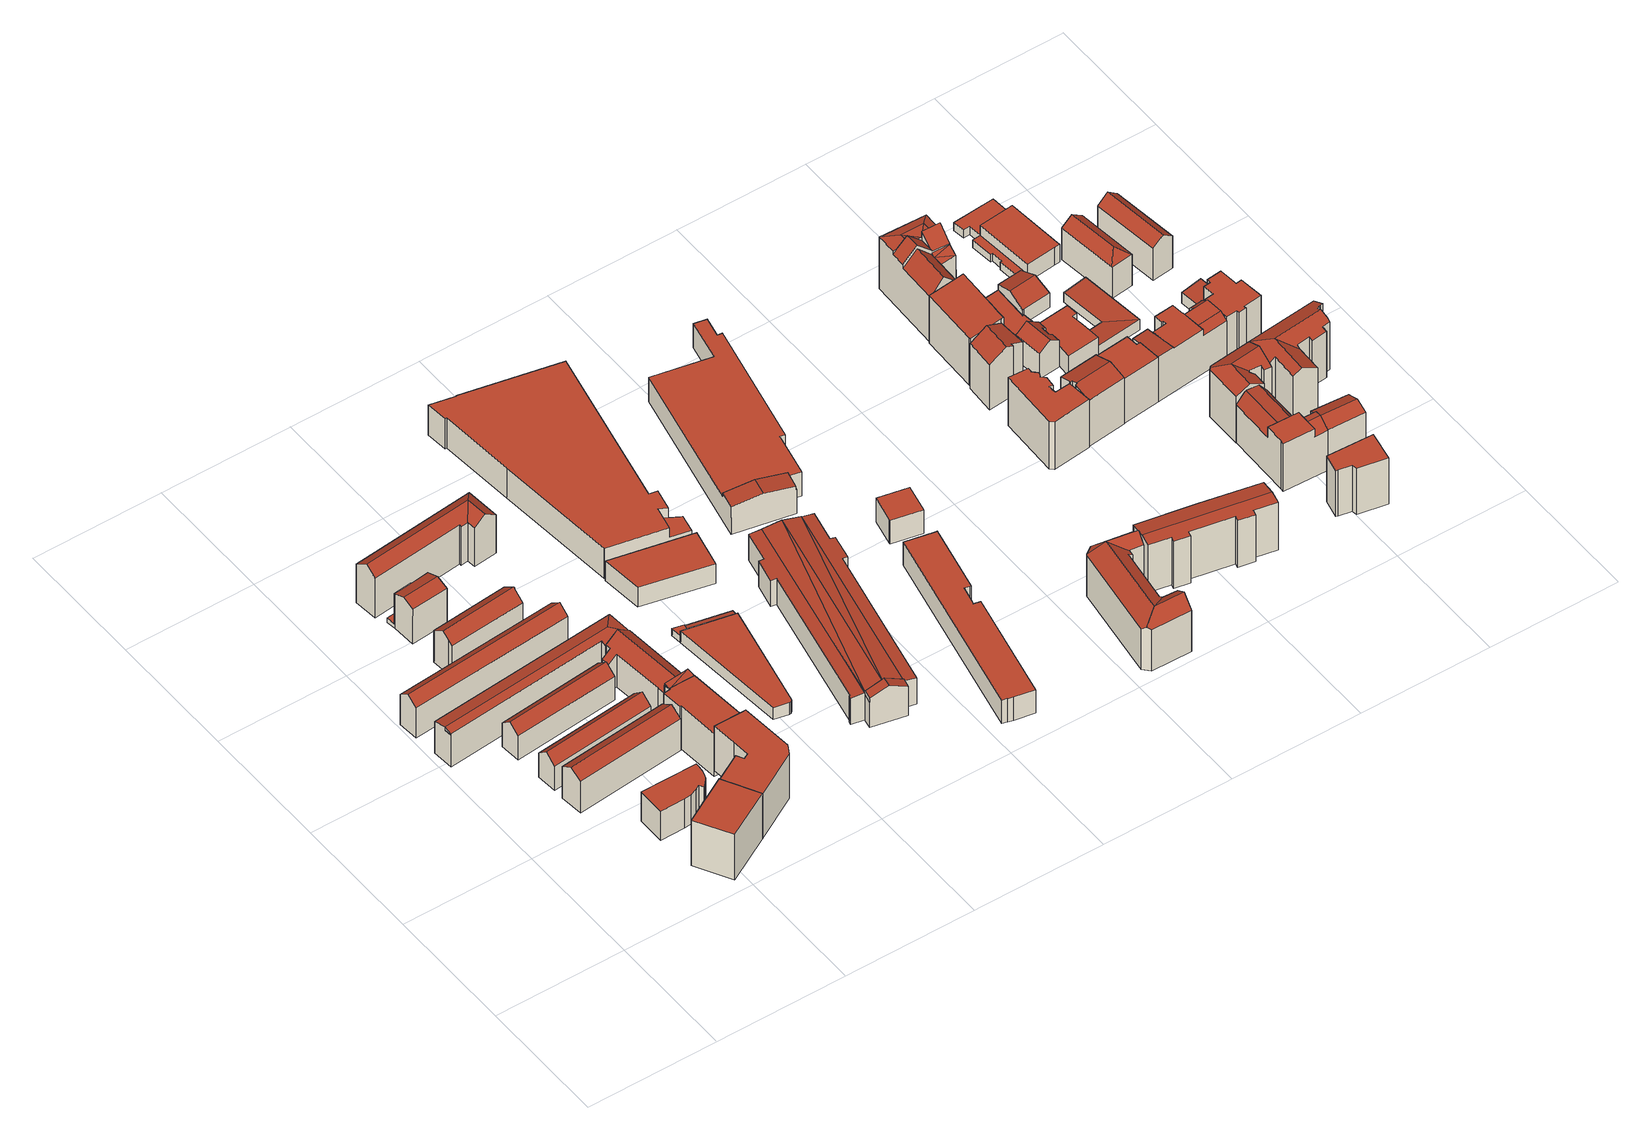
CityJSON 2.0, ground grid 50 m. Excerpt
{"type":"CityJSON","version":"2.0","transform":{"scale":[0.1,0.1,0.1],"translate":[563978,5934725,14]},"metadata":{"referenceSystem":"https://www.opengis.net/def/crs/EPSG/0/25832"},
"CityObjects":{
"building1":{"type":"Building","attributes":{"Gemeindeschluessel":"02000000","Geometrietyp2DReferenz":"3000","function":"31001_1120","roofType":"1000","measuredHeight":20.26,"storeysAboveGround":7},"geometry":[{"type":"MultiSurface","lod":"2","boundaries":[[[0,1,2,3]],[[3,2,4,5]],[[5,4,6,7]],[[8,9,10,11]],[[11,10,12,13]],[[13,12,14,15]],[[15,14,1,0]],[[16,17,9,8]],[[17,16,7,6]],[[7,16,8,11,13,15,0,3,5]],[[17,6,4,2,1,14,12,10,9]]],"semantics":{"surfaces":[{"type":"WallSurface"},{"type":"GroundSurface"},{"type":"RoofSurface"}],"values":[0,0,0,0,0,0,0,0,0,1,2]}}]},
"building2":{"type":"Building","attributes":{"Gemeindeschluessel":"02000000","Geometrietyp2DReferenz":"3000","function":"31001_1010","roofType":"1000","measuredHeight":13.04,"storeysAboveGround":4},"geometry":[{"type":"MultiSurface","lod":"2","boundaries":[[[18,19,20,21,22,23,24,25,26,27,28,29,30,31]],[[32,33,34,35,36,37,38,39,40,41,42,43,44,45]],[[32,31,30,33]],[[33,30,29,34]],[[34,29,28,35]],[[35,28,27,36]],[[36,27,26,37]],[[37,26,25,38]],[[38,25,24,39]],[[39,24,23,40]],[[40,23,22,41]],[[41,22,21,42]],[[42,21,20,43]],[[43,20,19,44]],[[44,19,18,45]],[[45,18,31,32]]],"semantics":{"surfaces":[{"type":"RoofSurface"},{"type":"GroundSurface"},{"type":"WallSurface"}],"values":[0,1,2,2,2,2,2,2,2,2,2,2,2,2,2,2]}}]},
"building3":{"type":"Building","attributes":{"Gemeindeschluessel":"02000000","Geometrietyp2DReferenz":"3000","function":"31001_1010","roofType":"3100","measuredHeight":17.27,"storeysAboveGround":3},"geometry":[{"type":"MultiSurface","lod":"2","boundaries":[[[46,47,48,49,50]],[[51,52,53,47,46]],[[54,50,49,55]],[[55,49,48,56]],[[57,53,52,58]],[[58,52,51,59]],[[59,51,46,50,54]],[[56,48,47,53,57]],[[56,57,58,59,54,55]]],"semantics":{"surfaces":[{"type":"RoofSurface"},{"type":"WallSurface"},{"type":"GroundSurface"}],"values":[0,0,1,1,1,1,1,1,2]}}]},
"building4":{"type":"Building","attributes":{"Gemeindeschluessel":"02000000","Geometrietyp2DReferenz":"3000","function":"31001_1010","roofType":"3100","measuredHeight":14.27,"storeysAboveGround":3},"geometry":[{"type":"MultiSurface","lod":"2","boundaries":[[[60,61,62,63]],[[64,65,66,61,60]],[[67,63,62,68]],[[69,66,65,70]],[[70,65,64,71]],[[71,64,60,63,67]],[[68,62,61,66,69]],[[68,69,70,71,67]]],"semantics":{"surfaces":[{"type":"RoofSurface"},{"type":"WallSurface"},{"type":"GroundSurface"}],"values":[0,0,1,1,1,1,1,2]}}]},
"building5":{"type":"Building","attributes":{"Gemeindeschluessel":"02000000","Geometrietyp2DReferenz":"3000","function":"31001_1010","roofType":"3100","measuredHeight":16.58,"storeysAboveGround":4},"geometry":[{"type":"MultiSurface","lod":"2","boundaries":[[[72,73,74,75]],[[76,77,73,72]],[[78,75,74,79]],[[80,77,76,81]],[[81,76,72,75,78]],[[79,74,73,77,80]],[[79,80,81,78]]],"semantics":{"surfaces":[{"type":"RoofSurface"},{"type":"WallSurface"},{"type":"GroundSurface"}],"values":[0,0,1,1,1,1,2]}}]},
"building6":{"type":"Building","attributes":{"Gemeindeschluessel":"02000000","Geometrietyp2DReferenz":"3000","function":"31001_1010","roofType":"3100","measuredHeight":14.13,"storeysAboveGround":3},"geometry":[{"type":"MultiSurface","lod":"2","boundaries":[[[82,83,84,85]],[[86,87,83,82]],[[88,85,84,89]],[[90,87,86,91]],[[91,86,82,85,88]],[[89,84,83,87,90]],[[89,90,91,88]]],"semantics":{"surfaces":[{"type":"RoofSurface"},{"type":"WallSurface"},{"type":"GroundSurface"}],"values":[0,0,1,1,1,1,2]}}]},
"building7":{"type":"Building","attributes":{"Gemeindeschluessel":"02000000","Geometrietyp2DReferenz":"3000","function":"31001_1010","roofType":"3200","measuredHeight":15.63,"storeysAboveGround":4},"geometry":[{"type":"MultiSurface","lod":"2","boundaries":[[[92,93,94,95,96,97]],[[95,98,99,96]],[[100,101,102]],[[103,95,94,104]],[[104,94,93,105]],[[101,92,97,102]],[[106,98,95,103]],[[107,108,106,103,104,105]],[[97,96,99,109]],[[109,99,98,106,108]],[[97,109,108,107,100,102]],[[107,105,93,92,101,100]]],"semantics":{"surfaces":[{"type":"RoofSurface"},{"type":"WallSurface"},{"type":"GroundSurface"}],"values":[0,0,0,1,1,1,1,2,0,1,1,1]}}]},
"building8":{"type":"Building","attributes":{"Gemeindeschluessel":"02000000","Geometrietyp2DReferenz":"3000","function":"31001_1120","roofType":"1000","measuredHeight":19.83,"storeysAboveGround":6},"geometry":[{"type":"MultiSurface","lod":"2","boundaries":[[[110,111,112,113]],[[114,115,116,117]],[[117,116,118,119]],[[119,118,120,121]],[[121,120,111,110]],[[122,123,124,125]],[[126,127,124,123,128,129,130,112,111,120,118,116,115]],[[131,114,117,119,121,110,113,132,133,134,122,125,135]],[[135,125,124,127]],[[114,131,126,115]],[[122,134,128,123]],[[131,135,127,126]],[[134,133,129,128]],[[133,132,130,129]],[[132,113,112,130]]],"semantics":{"surfaces":[{"type":"WallSurface"},{"type":"RoofSurface"},{"type":"GroundSurface"}],"values":[0,0,0,0,0,0,1,2,0,0,0,0,0,0,0]}}]},
"building9":{"type":"Building","attributes":{"Gemeindeschluessel":"02000000","Geometrietyp2DReferenz":"3000","function":"31001_1010","roofType":"3100","measuredHeight":17.33,"storeysAboveGround":4},"geometry":[{"type":"MultiSurface","lod":"2","boundaries":[[[136,137,138,139]],[[140,139,138,141]],[[136,142,143,137]],[[144,145,140,141,146,147,148]],[[149,150,151,152,143,142,153]],[[152,151,147,146]],[[149,153,145,144,154]],[[151,150,155,148,147]],[[154,144,148,155]],[[140,145,153,142,136,139]],[[146,141,138,137,143,152]],[[154,155,150,149]]],"semantics":{"surfaces":[{"type":"RoofSurface"},{"type":"WallSurface"},{"type":"GroundSurface"}],"values":[0,1,1,2,0,1,1,1,1,1,1,0]}}]},
"building10":{"type":"Building","attributes":{"Gemeindeschluessel":"02000000","Geometrietyp2DReferenz":"3000","function":"31001_1010","roofType":"3100","measuredHeight":17.51,"storeysAboveGround":4},"geometry":[{"type":"MultiSurface","lod":"2","boundaries":[[[156,157,158,159,160,161]],[[162,163,164,165,166,157,156]],[[167,161,160,168]],[[168,160,159,169]],[[169,159,158,170]],[[171,166,165,172]],[[172,165,164,173]],[[173,164,163,174]],[[174,163,162,175]],[[175,162,156,161,167]],[[170,158,157,166,171]],[[170,171,172,173,174,175,167,168,169]]],"semantics":{"surfaces":[{"type":"RoofSurface"},{"type":"WallSurface"},{"type":"GroundSurface"}],"values":[0,0,1,1,1,1,1,1,1,1,1,2]}}]},
"building11":{"type":"Building","attributes":{"Gemeindeschluessel":"02000000","Geometrietyp2DReferenz":"3000","function":"31001_1010","roofType":"1000","measuredHeight":19.56,"storeysAboveGround":6},"geometry":[{"type":"MultiSurface","lod":"2","boundaries":[[[176,177,178]],[[179,180,177,176]],[[181,176,182,183]],[[184,185,186,187]],[[188,189,190,191]],[[191,190,185,184]],[[176,178,182]],[[192,193,194,180,179,195]],[[196,188,191,184,187,197,194,193]],[[189,188,196,198]],[[194,197,183,182,178,177,180]],[[198,196,193,192]],[[195,179,176,181,199]],[[197,187,186,199,181,183]],[[195,199,186,185,190,189,198,192]]],"semantics":{"surfaces":[{"type":"RoofSurface"},{"type":"WallSurface"},{"type":"GroundSurface"}],"values":[0,0,0,1,1,1,1,1,2,1,1,1,1,1,0]}}]},
"building12":{"type":"Building","attributes":{"Gemeindeschluessel":"02000000","Geometrietyp2DReferenz":"3000","function":"31001_1120","roofType":"3100","measuredHeight":18.34,"storeysAboveGround":4},"geometry":[{"type":"MultiSurface","lod":"2","boundaries":[[[200,201,202,203,204]],[[205,201,200,206]],[[206,200,204,207]],[[208,209,210,211]],[[202,212,213,203]],[[214,215,216,217]],[[217,216,218,219]],[[220,221,222,212,202,201,205]],[[221,220,223,224]],[[225,226,215,214]],[[225,214,217,219,208,211,223,220,205,206,207]],[[227,210,209,218,216,215,226,213,212,222]],[[227,222,221,224]],[[218,209,208,219]],[[223,211,210,227,224]],[[225,207,204,203,213,226]]],"semantics":{"surfaces":[{"type":"RoofSurface"},{"type":"WallSurface"},{"type":"GroundSurface"}],"values":[0,1,1,1,1,1,1,1,1,1,2,0,0,1,1,1]}}]},
"building13":{"type":"Building","attributes":{"Gemeindeschluessel":"02000000","Geometrietyp2DReferenz":"3000","function":"31001_1010","roofType":"3100","measuredHeight":20.55,"storeysAboveGround":5},"geometry":[{"type":"MultiSurface","lod":"2","boundaries":[[[228,229,230,231]],[[231,230,232,233]],[[234,235,228,231,233,236,237,238]],[[229,228,235,239,240]],[[241,238,237,242]],[[234,238,241,243,244]],[[239,235,234,244]],[[236,233,232,245,246]],[[242,237,236,246]],[[243,241,242,247]],[[243,247,240,239,244]],[[245,232,230,229,240,247]],[[245,247,242,246]]],"semantics":{"surfaces":[{"type":"WallSurface"},{"type":"GroundSurface"},{"type":"RoofSurface"}],"values":[0,0,1,0,0,0,0,0,0,2,2,2,2]}}]},
"building14":{"type":"Building","attributes":{"Gemeindeschluessel":"02000000","Geometrietyp2DReferenz":"3000","function":"31001_2010","roofType":"1000","measuredHeight":3.2,"storeysAboveGround":1},"geometry":[{"type":"MultiSurface","lod":"2","boundaries":[[[248,249,250,251]],[[252,253,254,255]],[[255,254,249,248]],[[254,253,250,249]],[[253,252,251,250]],[[252,255,248,251]]],"semantics":{"surfaces":[{"type":"GroundSurface"},{"type":"RoofSurface"},{"type":"WallSurface"}],"values":[0,1,2,2,2,2]}}]},
"building15":{"type":"Building","attributes":{"Gemeindeschluessel":"02000000","Geometrietyp2DReferenz":"3000","function":"31001_2080","roofType":"1000","measuredHeight":5.22,"storeysAboveGround":2},"geometry":[{"type":"MultiSurface","lod":"2","boundaries":[[[256,257,258,259]],[[260,258,261,262]],[[263,264,265,266]],[[266,265,267,268]],[[268,267,269,270]],[[263,266,268,270,256,259,271,272]],[[273,272,271,274]],[[263,272,273,262,261,264]],[[271,259,258,260,274]],[[257,256,270,269]],[[273,274,260,262]],[[257,269,267,265,264,261,258]]],"semantics":{"surfaces":[{"type":"WallSurface"},{"type":"GroundSurface"},{"type":"RoofSurface"}],"values":[0,0,0,0,0,1,0,0,0,0,2,2]}}]},
"building16":{"type":"Building","attributes":{"Gemeindeschluessel":"02000000","Geometrietyp2DReferenz":"3000","function":"31001_2010","roofType":"1000","measuredHeight":8.67,"storeysAboveGround":2},"geometry":[{"type":"MultiSurface","lod":"2","boundaries":[[[275,276,277,278]],[[279,280,276,275]],[[281,282,280,279]],[[278,277,282,281]],[[278,281,279,275]],[[282,277,276,280]]],"semantics":{"surfaces":[{"type":"WallSurface"},{"type":"GroundSurface"},{"type":"RoofSurface"}],"values":[0,0,0,0,1,2]}}]},
"building17":{"type":"Building","attributes":{"Gemeindeschluessel":"02000000","Geometrietyp2DReferenz":"3000","function":"31001_2010","roofType":"3100","measuredHeight":16.17,"storeysAboveGround":3},"geometry":[{"type":"MultiSurface","lod":"2","boundaries":[[[283,284,285,286,287,288,289,290,291,292,293]],[[294,295,296,297]],[[298,299,300]],[[301,298,300]],[[302,303,295,294]],[[304,298,301]],[[305,306,304,301]],[[307,308,309,310,311,312,313,314]],[[315,293,292,316]],[[316,292,291,317]],[[317,291,290,318]],[[318,290,289,319]],[[319,289,288,320]],[[320,288,287,321]],[[321,287,286,322]],[[323,283,293,315]],[[313,304,306,314]],[[324,312,311,325]],[[325,311,310,326]],[[326,310,309,327]],[[327,309,308,328]],[[328,308,307,329]],[[322,286,285,299,298,304,313,312,324]],[[330,331,332,323,315,316,317,318,319,320,321,322,324,325,326,327,328,329]],[[332,331,302,294,297,333]],[[330,329,307,314,306]],[[331,330,306,305,303,302]],[[295,303,305,301,300,296]],[[297,296,300,299,285,284,334,333]],[[323,332,333,334,284,283]]],"semantics":{"surfaces":[{"type":"RoofSurface"},{"type":"WallSurface"},{"type":"GroundSurface"}],"values":[0,0,0,0,0,0,0,0,1,1,1,1,1,1,1,1,1,1,1,1,1,1,1,2,1,1,1,1,1,1]}}]},
"building18":{"type":"Building","attributes":{"Gemeindeschluessel":"02000000","Geometrietyp2DReferenz":"3000","function":"31001_2100","roofType":"1000","measuredHeight":13.38,"storeysAboveGround":3},"geometry":[{"type":"MultiSurface","lod":"2","boundaries":[[[335,336,337,338]],[[338,337,339,340]],[[340,339,341,342]],[[342,341,343,344]],[[345,346,347,348]],[[348,347,349,350]],[[350,349,336,335]],[[351,352,353,354]],[[355,356,357,358]],[[359,360,352,351]],[[361,362,363,364]],[[357,356,353,352,360,365,343,341,339,337,336,349,347,346]],[[366,367,361,364,355,358,345,348,350,335,338,340,342,344]],[[345,358,357,346]],[[354,353,356,355,364,363]],[[367,366,365,360,359]],[[362,361,367,359]],[[366,344,343,365]],[[362,359,351,354,363]]],"semantics":{"surfaces":[{"type":"WallSurface"},{"type":"RoofSurface"},{"type":"GroundSurface"}],"values":[0,0,0,0,0,0,0,0,0,0,0,1,2,0,0,0,0,0,1]}}]},
"building19":{"type":"Building","attributes":{"Gemeindeschluessel":"02000000","Geometrietyp2DReferenz":"3000","function":"31001_2010","roofType":"1000","measuredHeight":10.49,"storeysAboveGround":3},"geometry":[{"type":"MultiSurface","lod":"2","boundaries":[[[368,369,370,371]],[[371,370,372,373]],[[373,372,374,375]],[[375,374,376,377]],[[377,376,378,379]],[[379,378,380,381]],[[381,380,382,383]],[[384,385,386,387]],[[387,386,388,389]],[[389,388,390,391]],[[391,390,392,393]],[[393,392,394,395]],[[395,394,369,368]],[[385,384,383,382]],[[383,384,387,389,391,393,395,368,371,373,375,377,379,381]],[[385,382,380,378,376,374,372,370,369,394,392,390,388,386]]],"semantics":{"surfaces":[{"type":"WallSurface"},{"type":"GroundSurface"},{"type":"RoofSurface"}],"values":[0,0,0,0,0,0,0,0,0,0,0,0,0,0,1,2]}}]},
"building20":{"type":"Building","attributes":{"Gemeindeschluessel":"02000000","Geometrietyp2DReferenz":"3000","function":"31001_2100","roofType":"1000","measuredHeight":13.86,"storeysAboveGround":3},"geometry":[{"type":"MultiSurface","lod":"2","boundaries":[[[396,397,398,399]],[[400,401,397,396]],[[402,401,400,403]],[[404,405,406,407]],[[407,406,408,409]],[[409,408,410,411]],[[412,413,414,415]],[[415,414,416,417]],[[417,416,418,419]],[[404,407,409,411,420,421,422,423,412,415,417,419]],[[402,403,424,410,408,406,405,418,416,414,413,425,426,427]],[[427,426,422,421,399,398]],[[421,420,424,403,400,396,399]],[[410,424,420,411]],[[418,405,404,419]],[[425,413,412,423]],[[426,425,423,422]],[[402,427,398,397,401]]],"semantics":{"surfaces":[{"type":"RoofSurface"},{"type":"WallSurface"},{"type":"GroundSurface"}],"values":[0,0,1,1,1,1,1,1,1,2,0,1,1,1,1,1,1,1]}}]},
"building21":{"type":"Building","attributes":{"Gemeindeschluessel":"02000000","Geometrietyp2DReferenz":"3000","function":"31001_2010","roofType":"1000","measuredHeight":10.68,"storeysAboveGround":3},"geometry":[{"type":"MultiSurface","lod":"2","boundaries":[[[428,429,430,431,432]],[[433,434,435,436,437]],[[433,432,431,434]],[[434,431,430,435]],[[435,430,429,436]],[[436,429,428,437]],[[433,437,428,432]]],"semantics":{"surfaces":[{"type":"RoofSurface"},{"type":"GroundSurface"},{"type":"WallSurface"}],"values":[0,1,2,2,2,2,2]}}]},
"building22":{"type":"Building","attributes":{"Gemeindeschluessel":"02000000","Geometrietyp2DReferenz":"3000","function":"31001_1120","roofType":"3100","measuredHeight":21.97,"storeysAboveGround":5},"geometry":[{"type":"MultiSurface","lod":"2","boundaries":[[[438,439,440,441]],[[442,440,439,443]],[[444,445,446,447]],[[448,449,450,451]],[[452,453,444,447,454,455,448,451,456,457,458,442,443,459]],[[438,441,460,461,462,463]],[[446,445,464,438,463,465,466]],[[461,460,458,457]],[[467,459,443,439]],[[468,455,454,466,465]],[[464,445,444,453,469]],[[452,459,467,470,471]],[[448,455,468,472,449]],[[469,453,452,471]],[[446,466,454,447]],[[442,458,460,441,440]],[[473,456,451,450]],[[457,456,473,462,461]],[[438,464,469,471,470]],[[438,470,467,439]],[[472,468,465,463]],[[472,463,462,473,450,449]]],"semantics":{"surfaces":[{"type":"RoofSurface"},{"type":"WallSurface"},{"type":"GroundSurface"}],"values":[0,1,1,1,2,0,0,1,1,1,1,1,1,1,1,1,1,1,0,0,0,0]}}]},
"building23":{"type":"Building","attributes":{"Gemeindeschluessel":"02000000","Geometrietyp2DReferenz":"3000","function":"31001_1010","roofType":"3100","measuredHeight":21.91,"storeysAboveGround":6},"geometry":[{"type":"MultiSurface","lod":"2","boundaries":[[[474,475,476,477,478,479,480,481,482,483,484,485]],[[484,486,487,488,485]],[[489,483,482,490]],[[490,482,481,491]],[[491,481,480,492]],[[492,480,479,493]],[[493,479,478,494]],[[494,478,477,495]],[[495,477,476,496]],[[496,476,475,497]],[[497,475,474,498]],[[499,488,487,500]],[[500,487,486,501]],[[498,474,485,488,499]],[[501,486,484,483,489]],[[501,489,490,491,492,493,494,495,496,497,498,499,500]]],"semantics":{"surfaces":[{"type":"RoofSurface"},{"type":"WallSurface"},{"type":"GroundSurface"}],"values":[0,0,1,1,1,1,1,1,1,1,1,1,1,1,1,2]}}]},
"building24":{"type":"Building","attributes":{"Gemeindeschluessel":"02000000","Geometrietyp2DReferenz":"3000","function":"31001_1120","roofType":"1000","measuredHeight":21.41,"storeysAboveGround":6},"geometry":[{"type":"MultiSurface","lod":"2","boundaries":[[[502,503,504,505]],[[506,507,508,509]],[[510,511,512,513]],[[513,512,514,515]],[[516,517,518,519]],[[520,521,522,523]],[[524,525,517,516]],[[526,522,521,504,503,518,517,525,514,512,511,527,528,508,507]],[[506,509,529,530,510,513,515,524,516,519,502,505,520,523,531]],[[531,523,522,526]],[[524,515,514,525]],[[510,530,527,511]],[[530,529,528,527]],[[506,531,526,507]],[[520,505,504,521]],[[502,519,518,503]],[[529,509,508,528]]],"semantics":{"surfaces":[{"type":"WallSurface"},{"type":"RoofSurface"},{"type":"GroundSurface"}],"values":[0,0,0,0,0,0,0,1,2,0,0,0,0,0,0,0,0]}}]},
"building25":{"type":"Building","attributes":{"Gemeindeschluessel":"02000000","Geometrietyp2DReferenz":"3000","function":"31001_1010","roofType":"3100","measuredHeight":23.6,"storeysAboveGround":5},"geometry":[{"type":"MultiSurface","lod":"2","boundaries":[[[532,533,534,535]],[[536,535,534,537]],[[538,539,540,541]],[[538,541,536,537,542,543]],[[539,538,543,544]],[[544,543,542,545]],[[536,541,540,532,535]],[[542,537,534,533,545]],[[544,545,533,532,540,539]]],"semantics":{"surfaces":[{"type":"RoofSurface"},{"type":"WallSurface"},{"type":"GroundSurface"}],"values":[0,1,1,2,1,1,1,1,0]}}]},
"building26":{"type":"Building","attributes":{"Gemeindeschluessel":"02000000","Geometrietyp2DReferenz":"3000","function":"31001_1120","roofType":"3100","measuredHeight":22.77,"storeysAboveGround":6},"geometry":[{"type":"MultiSurface","lod":"2","boundaries":[[[546,547,548,549,550,551]],[[552,553,554,555]],[[556,557,558,559]],[[559,558,560,561]],[[562,551,550,563]],[[564,547,546,565]],[[565,546,551,562]],[[556,559,561,566,552,555,564,565,562,563]],[[567,566,561,560]],[[556,563,550,549,557]],[[564,555,554,548,547]],[[553,552,566,567]],[[553,567,560,558,557,549,548,554]]],"semantics":{"surfaces":[{"type":"RoofSurface"},{"type":"WallSurface"},{"type":"GroundSurface"}],"values":[0,1,1,1,1,1,1,2,1,1,1,1,0]}}]},
"building27":{"type":"Building","attributes":{"Gemeindeschluessel":"02000000","Geometrietyp2DReferenz":"3000","function":"31001_1010","roofType":"1000","measuredHeight":21.19,"storeysAboveGround":7},"geometry":[{"type":"MultiSurface","lod":"2","boundaries":[[[568,569,570,571]],[[572,573,574,575]],[[575,574,576,577]],[[577,576,578,579]],[[579,578,580,581]],[[581,580,569,568]],[[582,583,570,569,580,578,576,574,573]],[[572,575,577,579,581,568,571,584,585]],[[584,571,570,583]],[[585,584,583,582]],[[572,585,582,573]]],"semantics":{"surfaces":[{"type":"WallSurface"},{"type":"RoofSurface"},{"type":"GroundSurface"}],"values":[0,0,0,0,0,0,1,2,0,0,0]}}]},
"building28":{"type":"Building","attributes":{"Gemeindeschluessel":"02000000","Geometrietyp2DReferenz":"3000","function":"31001_1010","roofType":"3100","measuredHeight":14.5,"storeysAboveGround":4},"geometry":[{"type":"MultiSurface","lod":"2","boundaries":[[[586,587,588,589]],[[590,586,589,591]],[[592,593,594,595]],[[595,594,596,597]],[[597,596,598,599]],[[600,601,602,603]],[[592,595,597,599,590,591,600,603]],[[601,600,591,589,588]],[[593,592,603,602]],[[590,599,598,587,586]],[[593,602,601,588,587,598,596,594]]],"semantics":{"surfaces":[{"type":"RoofSurface"},{"type":"WallSurface"},{"type":"GroundSurface"}],"values":[0,1,1,1,1,1,2,1,1,1,0]}}]},
"building29":{"type":"Building","attributes":{"name":"Ganztagsgrundschule Sternschanze","Gemeindeschluessel":"02000000","Geometrietyp2DReferenz":"3000","function":"31001_3020","roofType":"3100","measuredHeight":27.16,"storeysAboveGround":4},"geometry":[{"type":"MultiSurface","lod":"2","boundaries":[[[604,605,606,607,608]],[[606,609,610,611,612]],[[613,614,615,616,605,604]],[[616,617,610,609]],[[618,619,620,621]],[[622,623,620]],[[619,622,620]],[[624,614,625,626,627,628,629,630]],[[631,632,617]],[[633,634,632,631]],[[635,636,637,638,639]],[[640,641,636,635]],[[636,642,637]],[[641,642,636]],[[643,644,645,646]],[[606,612,607]],[[647,648,649,650]],[[614,613,625]],[[615,617,616]],[[644,618,621,645]],[[620,623,651]],[[614,624,617,615]],[[638,628,627,639]],[[652,608,607,612,611,653,654,655]],[[656,627,626,622,619,618,644,643,657]],[[658,656,657,647,650,654,653,659,660,661]],[[662,651,623,622,626,625,613,604,608,652]],[[634,659,653,611]],[[661,660,629,628,638,637,642]],[[656,658,640,635,639,627]],[[658,661,642,641,640]],[[660,659,634,633,630,629]],[[624,630,633,631,617]],[[647,657,643,646,648]],[[648,646,645,621,620]],[[605,616,609,606]],[[654,650,649,663,655]],[[610,617,632]],[[663,649,648,620,651,662]],[[610,632,634,611]],[[663,662,652,655]]],"semantics":{"surfaces":[{"type":"RoofSurface"},{"type":"WallSurface"},{"type":"GroundSurface"}],"values":[0,0,0,0,0,0,0,0,0,0,0,0,0,0,0,1,1,1,1,1,1,1,1,1,1,2,1,1,1,1,1,1,1,1,1,1,1,0,0,0,0]}}]},
"building30":{"type":"Building","attributes":{"Gemeindeschluessel":"02000000","Geometrietyp2DReferenz":"3000","function":"31001_1120","roofType":"1000","measuredHeight":20.09,"storeysAboveGround":5},"geometry":[{"type":"MultiSurface","lod":"2","boundaries":[[[664,665,666,667]],[[667,666,668,669]],[[669,668,670,671]],[[671,670,672,673]],[[673,672,674,675]],[[665,664,675,674]],[[675,664,667,669,671,673]],[[665,674,672,670,668,666]]],"semantics":{"surfaces":[{"type":"WallSurface"},{"type":"GroundSurface"},{"type":"RoofSurface"}],"values":[0,0,0,0,0,0,1,2]}}]},
"building31":{"type":"Building","attributes":{"Gemeindeschluessel":"02000000","Geometrietyp2DReferenz":"3000","function":"31001_1010","roofType":"1000","measuredHeight":4.19,"storeysAboveGround":1},"geometry":[{"type":"MultiSurface","lod":"2","boundaries":[[[676,677,678,679]],[[679,678,680,681]],[[681,680,682,683]],[[683,682,684,685]],[[685,684,686,687]],[[687,686,688,689]],[[689,688,690,691]],[[677,676,691,690]],[[691,676,679,681,683,685,687,689]],[[677,690,688,686,684,682,680,678]]],"semantics":{"surfaces":[{"type":"WallSurface"},{"type":"GroundSurface"},{"type":"RoofSurface"}],"values":[0,0,0,0,0,0,0,0,1,2]}}]},
"building32":{"type":"Building","attributes":{"Gemeindeschluessel":"02000000","Geometrietyp2DReferenz":"3000","function":"31001_1010","roofType":"1000","measuredHeight":8.93,"storeysAboveGround":2},"geometry":[{"type":"MultiSurface","lod":"2","boundaries":[[[692,693,694,695,696,697,698,699,700,701]],[[702,703,704,705,706,707,708,709,710,711]],[[709,694,693,710]],[[710,693,692,711]],[[702,701,700,703]],[[703,700,699,704]],[[704,699,698,705]],[[705,698,697,706]],[[706,697,696,707]],[[707,696,695,708]],[[708,695,694,709]],[[702,711,692,701]]],"semantics":{"surfaces":[{"type":"RoofSurface"},{"type":"GroundSurface"},{"type":"WallSurface"}],"values":[0,1,2,2,2,2,2,2,2,2,2,2]}}]},
"building33":{"type":"Building","attributes":{"Gemeindeschluessel":"02000000","Geometrietyp2DReferenz":"3000","function":"31001_1010","roofType":"1000","measuredHeight":20.45,"storeysAboveGround":6},"geometry":[{"type":"MultiSurface","lod":"2","boundaries":[[[712,713,714,715]],[[715,714,716,717]],[[718,719,720,721]],[[721,720,722,723]],[[723,722,713,712]],[[717,716,724,725]],[[725,724,719,718]],[[725,718,721,723,712,715,717]],[[719,724,716,714,713,722,720]]],"semantics":{"surfaces":[{"type":"WallSurface"},{"type":"GroundSurface"},{"type":"RoofSurface"}],"values":[0,0,0,0,0,0,0,1,2]}}]},
"building34":{"type":"Building","attributes":{"Gemeindeschluessel":"02000000","Geometrietyp2DReferenz":"3000","function":"31001_1120","roofType":"1000","measuredHeight":21.33,"storeysAboveGround":6},"geometry":[{"type":"MultiSurface","lod":"2","boundaries":[[[726,727,728,729,730]],[[731,732,733,734]],[[735,736,732,731]],[[736,735,737,738]],[[739,740,741,742,743]],[[741,744,745,742]],[[744,746,747,745]],[[748,729,728,749]],[[750,740,739,751]],[[752,733,732,736,738,753]],[[750,751,748,749,752,753,754,755]],[[727,726,737,735,731,734]],[[726,730,743,742,745,747]],[[750,755,746,744,741,740]],[[748,751,739,743,730,729]],[[755,754,726,747,746]],[[754,753,738,737,726]],[[752,749,728,727,734,733]]],"semantics":{"surfaces":[{"type":"RoofSurface"},{"type":"WallSurface"},{"type":"GroundSurface"}],"values":[0,0,0,0,0,0,0,1,1,1,2,1,1,1,1,1,1,1]}}]},
"building35":{"type":"Building","attributes":{"Gemeindeschluessel":"02000000","Geometrietyp2DReferenz":"3000","function":"31001_1010","roofType":"3100","measuredHeight":9.42,"storeysAboveGround":2},"geometry":[{"type":"MultiSurface","lod":"2","boundaries":[[[756,757,758,759]],[[760,761,762,763]],[[764,758,757,765]],[[760,763,764,765,766]],[[767,766,765,757,756]],[[761,760,766,767]],[[764,763,762,759,758]],[[761,767,756,759,762]]],"semantics":{"surfaces":[{"type":"RoofSurface"},{"type":"WallSurface"},{"type":"GroundSurface"}],"values":[0,1,1,2,1,1,1,0]}}]},
"building36":{"type":"Building","attributes":{"Gemeindeschluessel":"02000000","Geometrietyp2DReferenz":"3000","function":"31001_1120","roofType":"3100","measuredHeight":23.59,"storeysAboveGround":6},"geometry":[{"type":"MultiSurface","lod":"2","boundaries":[[[768,769,770,771]],[[772,773,774,775]],[[775,774,776,777]],[[772,775,777,778,779,780,768,771,781,782,783,784]],[[785,776,774,773,786,787,788,789]],[[790,783,782,791,792]],[[786,773,772,784,793]],[[776,785,778,777]],[[785,789,779,778]],[[780,779,789,788,794]],[[769,768,780,794]],[[793,784,783,790]],[[781,771,770,795,796]],[[791,782,781,796]],[[795,770,769,794,788,787]],[[793,790,792,787,786]],[[795,787,792,791,796]]],"semantics":{"surfaces":[{"type":"WallSurface"},{"type":"GroundSurface"},{"type":"RoofSurface"}],"values":[0,0,0,1,2,0,0,0,0,0,0,0,0,0,2,2,2]}}]},
"building37":{"type":"Building","attributes":{"Gemeindeschluessel":"02000000","Geometrietyp2DReferenz":"3000","function":"31001_1120","roofType":"1000","measuredHeight":20.13,"storeysAboveGround":6},"geometry":[{"type":"MultiSurface","lod":"2","boundaries":[[[797,798,799,800,801,802,803,804,805]],[[806,807,798,797]],[[808,807,806,809]],[[810,811,812]],[[810,813,814]],[[815,816,817,818]],[[819,820,821,822]],[[822,821,823,824]],[[825,804,803,826]],[[826,803,802,827]],[[827,802,801,828]],[[828,801,800,829]],[[829,800,799,830]],[[831,832,833,834]],[[835,808,809,836,812,811,837,671]],[[831,834,838,819,822,824,815,818,839,825,826,827,828,829,830,835,671]],[[840,841,817,816,823,821,820,813,810,812,836]],[[813,820,819,838,814]],[[832,831,671,837]],[[840,836,809,806,797,805]],[[835,830,799,798,807,808]],[[825,839,841,840,805,804]],[[823,816,815,824]],[[817,841,839,818]],[[814,838,834,833]],[[833,832,837,811,810,814]]],"semantics":{"surfaces":[{"type":"RoofSurface"},{"type":"WallSurface"},{"type":"GroundSurface"}],"values":[0,0,0,1,1,1,1,1,1,1,1,1,1,1,1,2,0,1,1,1,1,1,1,1,1,0]}}]},
"building38":{"type":"Building","attributes":{"Gemeindeschluessel":"02000000","Geometrietyp2DReferenz":"3000","function":"31001_1010","roofType":"3100","measuredHeight":19.94,"storeysAboveGround":6},"geometry":[{"type":"MultiSurface","lod":"2","boundaries":[[[842,843,844,845,846]],[[847,846,845,848]],[[849,842,846,847]],[[850,851,852,853]],[[849,847,848,854,855,850,853]],[[851,850,855,856]],[[856,855,854,857]],[[849,853,852,843,842]],[[854,848,845,844,857]],[[856,857,844,843,852,851]]],"semantics":{"surfaces":[{"type":"RoofSurface"},{"type":"WallSurface"},{"type":"GroundSurface"}],"values":[0,1,1,1,2,1,1,1,1,0]}}]},
"building39":{"type":"Building","attributes":{"Gemeindeschluessel":"02000000","Geometrietyp2DReferenz":"3000","function":"31001_2460","roofType":"1000","measuredHeight":4.83,"storeysAboveGround":1},"geometry":[{"type":"MultiSurface","lod":"2","boundaries":[[[858,859,860,861]],[[862,863,864,865]],[[858,861,866,862,865,867]],[[863,862,866,868]],[[869,867,865,864]],[[859,858,867,869]],[[868,866,861,860]],[[869,864,863,868]],[[868,860,859,869]]],"semantics":{"surfaces":[{"type":"WallSurface"},{"type":"GroundSurface"},{"type":"RoofSurface"}],"values":[0,0,1,0,0,0,0,2,2]}}]},
"building40":{"type":"Building","attributes":{"Gemeindeschluessel":"02000000","Geometrietyp2DReferenz":"3000","function":"31001_3210","roofType":"1000","measuredHeight":7.79,"storeysAboveGround":1},"geometry":[{"type":"MultiSurface","lod":"2","boundaries":[[[870,871,872,873,874,875,876,877]],[[878,879,880,881,882,883]],[[884,877,876,885]],[[886,874,873,887]],[[887,873,872,888]],[[888,872,871,889]],[[889,871,870,890]],[[890,870,877,884]],[[891,883,882,892]],[[893,881,880,894]],[[875,879,878,876]],[[895,896,897,898]],[[897,896,891,892,899,900]],[[886,887,888,889,890,884,885,895,898,901,902,893,894]],[[893,902,899,892,882,881]],[[895,885,876,878,883,891,896]],[[886,894,880,879,875,874]],[[901,898,897,900]],[[902,901,900,899]]],"semantics":{"surfaces":[{"type":"RoofSurface"},{"type":"WallSurface"},{"type":"GroundSurface"}],"values":[0,0,1,1,1,1,1,1,1,1,1,1,0,2,1,1,1,1,1]}}]},
"building41":{"type":"Building","attributes":{"Gemeindeschluessel":"02000000","Geometrietyp2DReferenz":"3000","function":"31001_1120","roofType":"3100","measuredHeight":23.37,"storeysAboveGround":5},"geometry":[{"type":"MultiSurface","lod":"2","boundaries":[[[903,773,793,904]],[[905,906,773,903]],[[907,908,909,910]],[[910,909,911,912]],[[912,911,913,914]],[[915,916,917,918]],[[919,920,921,922]],[[922,921,923,924]],[[924,923,925,926]],[[927,928,929,930]],[[930,929,931,932]],[[919,922,924,926,907,910,912,914,915,918,933,934,935,905,903,904,927,930,932]],[[936,925,923,921,920,931,929,928,793,937]],[[793,928,927,904]],[[938,934,933,939,940]],[[931,920,919,932]],[[916,915,914,913]],[[907,926,925,936,908]],[[939,933,918,917]],[[935,934,938,941,942]],[[906,905,935,942]],[[939,917,916,913,911,909,908,936,937,940]],[[941,938,940,937]],[[941,937,793,773,906,942]]],"semantics":{"surfaces":[{"type":"WallSurface"},{"type":"GroundSurface"},{"type":"RoofSurface"}],"values":[0,0,0,0,0,0,0,0,0,0,0,1,2,0,0,0,0,0,0,0,0,2,2,2]}}]},
"building42":{"type":"Building","attributes":{"Gemeindeschluessel":"02000000","Geometrietyp2DReferenz":"3000","function":"31001_1010","roofType":"3200","measuredHeight":17.29,"storeysAboveGround":5},"geometry":[{"type":"MultiSurface","lod":"2","boundaries":[[[943,944,945,946]],[[944,947,948,949,945]],[[950,949,948,951]],[[952,953,950,951]],[[943,946,953,952,954]],[[954,952,951,948,947]],[[950,953,946,945,949]],[[954,947,944,943]]],"semantics":{"surfaces":[{"type":"RoofSurface"},{"type":"WallSurface"},{"type":"GroundSurface"}],"values":[0,0,1,2,1,1,1,0]}}]},
"building43":{"type":"Building","attributes":{"Gemeindeschluessel":"02000000","Geometrietyp2DReferenz":"3000","function":"31001_1120","roofType":"1000","measuredHeight":19.22,"storeysAboveGround":5},"geometry":[{"type":"MultiSurface","lod":"2","boundaries":[[[955,956,957,958]],[[959,960,961,962]],[[962,961,963,964]],[[964,963,965,966]],[[966,965,967,968]],[[969,970,971,972]],[[972,971,973,974]],[[974,973,975,976]],[[976,975,977,978]],[[978,977,979,980]],[[980,979,981,982]],[[981,979,977,975,973,971,970,967,965,963,961,960,983,957,956]],[[955,958,984,959,962,964,966,968,969,972,974,976,978,980,982]],[[959,984,983,960]],[[969,968,967,970]],[[955,982,981,956]],[[984,958,957,983]]],"semantics":{"surfaces":[{"type":"WallSurface"},{"type":"RoofSurface"},{"type":"GroundSurface"}],"values":[0,0,0,0,0,0,0,0,0,0,0,1,2,0,0,0,0]}}]},
"building44":{"type":"Building","attributes":{"Gemeindeschluessel":"02000000","Geometrietyp2DReferenz":"3000","function":"31001_2050","roofType":"1000","measuredHeight":5.66,"storeysAboveGround":2},"geometry":[{"type":"MultiSurface","lod":"2","boundaries":[[[985,986,987,988]],[[989,990,991,992]],[[992,991,986,985]],[[993,994,995,996]],[[996,995,990,989]],[[994,993,988,987]],[[988,993,996,989,992,985]],[[994,987,986,991,990,995]]],"semantics":{"surfaces":[{"type":"WallSurface"},{"type":"GroundSurface"},{"type":"RoofSurface"}],"values":[0,0,0,0,0,0,1,2]}}]},
"building45":{"type":"Building","attributes":{"Gemeindeschluessel":"02000000","Geometrietyp2DReferenz":"3000","function":"31001_1010","roofType":"3100","measuredHeight":17.7,"storeysAboveGround":5},"geometry":[{"type":"MultiSurface","lod":"2","boundaries":[[[997,998,999,1000]],[[998,1001,1002,1003,999]],[[1004,997,1000,1005]],[[1006,1003,1002,1007]],[[1007,1002,1001,1008]],[[1008,1001,998,997,1004]],[[1005,1000,999,1003,1006]],[[1005,1006,1007,1008,1004]]],"semantics":{"surfaces":[{"type":"RoofSurface"},{"type":"WallSurface"},{"type":"GroundSurface"}],"values":[0,0,1,1,1,1,1,2]}}]}
},
"vertices":[
[369,151,41],[369,151,243],[424,181,243],[424,181,41],[454,198,243],[454,198,41],[473,208,243],[473,208,41],[563,225,41],[563,225,243],[571,210,243],[571,210,41],[622,117,243],[622,117,41],[444,19,243],[444,19,41],[549,250,41],[549,250,243],
[359,301,167],[452,301,167],[480,304,167],[506,314,167],[523,324,167],[534,309,167],[545,319,167],[559,337,167],[563,347,167],[567,359,167],[570,372,167],[572,392,167],[572,407,167],[359,407,167],[359,407,37],[572,407,37],[572,392,37],[570,372,37],[567,359,37],[563,347,37],[559,337,37],[545,319,37],[534,309,37],[523,324,37],[506,314,37],[480,304,37],[452,301,37],[359,301,37],
[236,613,181],[655,655,181],[651,693,154],[651,699,150],[232,657,150],[240,569,150],[659,610,150],[658,613,152],[232,657,9],[651,699,9],[651,693,9],[658,613,9],[659,610,9],[240,569,9],
[225,731,160],[625,771,160],[621,809,125],[222,770,124],[229,692,124],[629,732,124],[627,748,139],[222,770,17],[621,809,17],[627,748,17],[629,732,17],[229,692,17],
[8,1177,179],[633,1230,179],[630,1269,148],[5,1217,148],[11,1138,148],[636,1191,148],[5,1217,14],[630,1269,14],[636,1191,14],[11,1138,14],
[210,906,160],[610,945,160],[606,984,126],[206,945,125],[213,867,126],[614,906,126],[206,945,19],[606,984,19],[614,906,19],[213,867,19],
[24,966,166],[649,1025,166],[651,1004,160],[750,1013,160],[696,1058,175],[21,995,175],[742,1111,160],[741,1111,160],[23,966,160],[24,966,160],[21,995,160],[750,1013,19],[651,1004,19],[649,1025,19],[742,1111,19],[23,966,19],[17,1046,19],[17,1046,160],
[549,250,39],[549,250,237],[654,308,237],[654,308,39],[623,118,39],[623,118,237],[622,117,237],[622,117,39],[571,210,237],[571,210,39],[563,225,237],[563,225,39],[676,454,39],[676,454,237],[798,454,237],[798,454,39],[795,213,237],[815,250,237],[685,360,237],[690,292,237],[669,281,237],[795,213,39],[669,281,39],[690,292,39],[685,360,39],[815,250,39],
[238,1573,35],[308,1580,35],[303,1615,35],[235,1608,35],[235,1608,16],[303,1615,16],[238,1573,171],[308,1580,171],[244,1482,16],[239,1570,16],[308,1579,16],[379,1588,16],[387,1495,16],[241,1527,189],[383,1540,189],[379,1588,170],[308,1579,171],[239,1570,172],[244,1482,171],[387,1495,171],
[252,1328,197],[546,1356,197],[545,1364,191],[544,1364,191],[541,1401,163],[249,1374,163],[254,1301,176],[255,1283,163],[548,1310,163],[544,1352,195],[546,1352,195],[249,1374,22],[541,1401,22],[544,1364,22],[545,1364,22],[546,1352,22],[544,1352,22],[548,1310,22],[255,1283,22],[254,1301,22],
[680,701,199],[772,732,207],[678,723,207],[777,701,199],[774,732,207],[679,701,199],[678,723,199],[676,723,199],[651,693,11],[651,693,202],[679,696,202],[679,696,11],[664,614,11],[664,614,202],[658,613,202],[658,613,11],[798,454,202],[798,454,11],[774,732,11],[777,701,202],[676,454,11],[676,723,11],[676,454,202],[679,701,202],
[629,732,73],[630,718,76],[675,722,76],[672,752,69],[627,748,69],[630,718,18],[629,732,18],[627,748,18],[653,983,18],[653,983,164],[651,1004,164],[651,1004,18],[675,722,163],[672,752,163],[655,951,18],[655,951,163],[622,948,138],[622,948,18],[619,980,138],[619,980,18],[774,732,18],[774,732,164],[725,727,201],[750,1013,18],[750,1013,164],[674,753,18],[674,753,164],[701,1009,201],
[573,1678,15],[573,1678,186],[572,1685,191],[572,1685,15],[217,1646,191],[217,1646,15],[604,1648,15],[601,1681,15],[209,1737,15],[683,1788,15],[694,1658,15],[601,1681,187],[600,1681,186],[694,1658,186],[683,1788,186],[649,1653,221],[604,1648,187],[213,1688,221],[209,1737,186],[641,1734,221],
[920,1022,33],[961,1013,33],[954,976,33],[924,982,33],[924,982,65],[954,976,65],[961,1013,65],[920,1022,65],
[924,982,32],[924,982,84],[954,976,84],[954,976,32],[954,976,70],[1117,942,84],[1117,942,70],[1031,528,32],[1031,528,84],[1025,523,84],[1025,523,32],[1019,522,84],[1019,522,32],[962,534,84],[962,534,32],[961,1013,32],[1125,978,32],[1125,978,61],[961,1013,61],
[893,1346,31],[893,1346,118],[1201,1280,118],[1201,1280,31],[907,1190,31],[907,1190,118],[1169,1131,31],[1169,1131,118],
[1197,365,151],[1197,364,151],[1358,1146,151],[1313,1155,147],[1289,1037,147],[1270,1041,145],[1250,947,145],[1270,943,147],[1155,386,147],[1152,387,147],[1149,374,147],[1255,315,193],[1262,350,193],[1197,364,161],[1189,328,161],[1425,1132,163],[1358,1146,152],[1197,364,152],[1262,350,163],[1320,301,161],[1327,336,161],[1491,1118,152],[1327,336,152],[1328,337,152],[1371,328,147],[1490,896,147],[1509,892,145],[1528,985,145],[1509,990,147],[1534,1109,147],[1491,1118,151],[1328,337,151],[1149,374,31],[1152,387,31],[1155,386,31],[1270,943,31],[1250,947,31],[1270,1041,31],[1289,1037,31],[1313,1155,31],[1197,365,31],[1534,1109,31],[1509,990,31],[1528,985,31],[1509,892,31],[1490,896,31],[1371,328,31],[1328,337,31],[1320,301,31],[1189,328,31],[1189,328,145],[1197,364,145],
[833,2219,3],[833,2219,137],[930,2199,137],[930,2199,3],[930,2201,137],[930,2201,3],[1299,2124,137],[1299,2124,3],[1167,1492,137],[1167,1492,3],[872,1847,3],[872,1847,137],[847,2137,137],[847,2137,3],[840,2136,137],[840,2136,3],[1152,1422,94],[1152,1422,137],[1133,1332,137],[1133,1332,94],[913,1378,3],[913,1378,137],[912,1378,137],[912,1378,3],[1181,1406,94],[1181,1406,137],[1222,1383,3],[1222,1383,94],[1208,1316,94],[1208,1316,3],[1198,1486,137],[1198,1486,3],[1181,1406,3],
[1713,497,36],[1713,497,140],[1735,492,140],[1735,492,36],[1738,492,140],[1738,492,36],[1649,71,140],[1649,71,36],[1574,86,140],[1574,86,36],[1554,91,140],[1554,91,36],[1554,92,140],[1554,92,36],[1535,96,140],[1535,96,36],[1693,849,36],[1693,849,140],[1805,825,140],[1805,825,36],[1808,825,140],[1808,825,36],[1753,564,140],[1753,564,36],[1750,565,140],[1750,565,36],[1729,570,140],[1729,570,36],
[1450,1266,159],[1464,1331,159],[1355,1354,144],[1341,1289,144],[1560,1243,144],[1574,1308,144],[1574,1308,128],[1560,1243,128],[1675,1461,20],[1675,1461,128],[1657,1465,128],[1657,1465,20],[1622,1298,128],[1622,1298,20],[1577,1308,128],[1577,1308,20],[1728,2032,20],[1728,2032,128],[1775,2023,128],[1775,2023,20],[1759,1947,128],[1759,1947,20],[1778,1944,128],[1778,1944,20],[1563,1243,20],[1341,1289,20],[1475,1920,20],[1696,1874,20],[1563,1243,128],[1696,1874,128],[1475,1920,128],[1355,1354,128],
[1829,927,140],[1851,1033,140],[1737,1057,140],[1716,955,140],[1715,950,140],[1715,950,34],[1716,955,34],[1737,1057,34],[1851,1033,34],[1829,927,34],
[2145,380,259],[2115,422,222],[2096,409,222],[2083,399,222],[2096,409,39],[2115,422,39],[2200,314,39],[2200,314,222],[2184,316,231],[2184,316,39],[2207,8,39],[2207,8,224],[2206,5,222],[2206,5,39],[2252,328,39],[2202,335,39],[2154,107,39],[2219,98,39],[2054,8,39],[2030,32,39],[2082,398,39],[2262,397,39],[2082,398,222],[2030,32,222],[2043,19,230],[2099,58,259],[2202,333,222],[2167,105,224],[2154,107,231],[2262,397,222],[2219,98,228],[2202,335,223],[2257,361,259],[2252,328,225],[2214,56,259],[2054,8,222],
[2247,295,254],[2326,280,254],[2322,263,251],[2380,252,251],[2383,269,254],[2544,238,254],[2541,221,251],[2602,209,251],[2605,226,254],[2690,210,254],[2697,253,260],[2253,338,260],[2705,311,251],[2475,358,251],[2262,397,251],[2690,210,41],[2605,226,41],[2602,209,41],[2541,221,41],[2544,238,41],[2383,269,41],[2380,252,41],[2322,263,41],[2326,280,41],[2247,295,41],[2262,397,41],[2475,358,41],[2705,311,41],
[2409,1041,29],[2409,1041,243],[2412,1026,243],[2412,1026,29],[2332,921,29],[2332,921,243],[2320,932,243],[2320,932,29],[2402,1145,29],[2402,1145,243],[2420,1126,243],[2420,1126,29],[2411,1109,243],[2411,1109,29],[2423,1055,29],[2423,1055,243],[2410,1057,243],[2410,1057,29],[2470,1031,29],[2470,1031,243],[2470,1026,243],[2470,1026,29],[2427,1094,29],[2427,1094,243],[2478,937,243],[2403,1162,243],[2328,1166,243],[2328,1166,29],[2403,1162,29],[2478,937,29],
[2402,1276,247],[2406,1390,247],[2336,1383,212],[2332,1270,212],[2332,1270,11],[2336,1383,11],[2428,1289,11],[2428,1289,234],[2429,1279,233],[2429,1279,11],[2467,1396,11],[2477,1294,11],[2477,1294,210],[2467,1396,217],
[2478,937,240],[2626,953,240],[2620,1021,261],[2479,1006,261],[2479,1003,260],[2472,1002,260],[2614,1089,34],[2614,1089,240],[2614,1088,240],[2614,1088,34],[2477,1026,34],[2477,1026,255],[2470,1026,255],[2470,1026,34],[2470,1031,253],[2470,1031,34],[2472,1002,34],[2479,1003,34],[2626,953,34],[2478,937,34],[2466,1074,34],[2466,1074,240],
[2336,1383,22],[2336,1383,234],[2336,1388,234],[2336,1388,22],[2478,1443,22],[2478,1443,234],[2478,1437,234],[2478,1437,22],[2477,1401,234],[2477,1401,22],[2477,1397,234],[2477,1397,22],[2467,1396,234],[2467,1396,22],[2487,1629,234],[2344,1614,234],[2344,1614,22],[2487,1629,22],
[2539,1289,123],[2583,1294,156],[2572,1406,156],[2528,1402,123],[2539,1289,11],[2528,1402,11],[2606,1370,11],[2606,1370,134],[2607,1335,135],[2607,1335,11],[2621,1335,125],[2621,1335,11],[2620,1297,129],[2620,1297,11],[2623,1411,11],[2623,1411,118],[2622,1372,122],[2622,1372,11],
[2409,1771,290],[2411,1826,290],[2371,1827,252],[2356,1827,237],[2354,1773,237],[2411,1826,261],[2412,1864,261],[2358,1904,249],[2356,1827,249],[2465,1770,237],[2465,1776,237],[2466,1824,237],[2450,1824,252],[2466,1824,249],[2531,1733,205],[2531,1733,206],[2464,1754,219],[2463,1726,205],[2532,1767,226],[2465,1770,226],[2466,1824,277],[2465,1770,231],[2532,1767,231],[2532,1768,232],[2534,1821,277],[2533,1821,277],[2533,1822,277],[2500,1823,261],[2501,1862,261],[2533,1822,249],[2536,1899,249],[2532,1768,97],[2546,1794,116],[2534,1821,97],[2534,1821,96],[2532,1768,96],[2558,1767,97],[2558,1768,97],[2560,1820,97],[2530,1723,96],[2531,1733,96],[2463,1726,96],[2463,1725,96],[2463,1725,19],[2463,1725,219],[2460,1626,219],[2460,1626,19],[2465,1770,219],[2354,1773,219],[2358,1904,19],[2349,1614,19],[2349,1614,219],[2532,1768,19],[2530,1723,19],[2558,1767,19],[2536,1899,19],[2533,1821,19],[2560,1820,19],[2409,1771,277],[2404,1620,277],
[2743,1100,36],[2743,1100,236],[2747,1055,236],[2747,1055,36],[2761,1056,236],[2761,1056,36],[2769,968,236],[2769,968,36],[2626,953,236],[2626,953,36],[2614,1088,236],[2614,1088,36],
[2487,1629,23],[2487,1629,65],[2633,1644,65],[2633,1644,23],[2628,1506,65],[2628,1506,23],[2634,1507,65],[2634,1507,23],[2640,1458,65],[2640,1458,23],[2518,1446,65],[2518,1446,23],[2518,1447,65],[2518,1447,23],[2478,1443,65],[2478,1443,23],
[2621,1335,108],[2620,1297,108],[2617,1240,108],[2741,1253,108],[2734,1329,108],[2729,1377,108],[2748,1379,108],[2744,1425,108],[2624,1413,108],[2623,1411,108],[2623,1411,18],[2624,1413,18],[2744,1425,18],[2748,1379,18],[2729,1377,18],[2734,1329,18],[2741,1253,18],[2617,1240,18],[2620,1297,18],[2621,1335,18],
[2922,223,43],[2922,223,248],[2938,294,248],[2938,294,43],[3113,286,248],[3113,286,43],[2982,192,43],[2982,192,248],[2978,212,248],[2978,212,43],[2930,221,248],[2930,221,43],[3091,171,248],[3091,171,43],
[2975,497,254],[2857,501,254],[2856,426,254],[2855,412,254],[2973,408,254],[2895,500,251],[2898,676,251],[2861,677,207],[2857,501,207],[2945,498,248],[2949,674,248],[2975,497,207],[2979,674,207],[3023,407,219],[3024,422,231],[3024,448,251],[2974,450,251],[2973,408,219],[3025,473,248],[2975,475,248],[3026,495,220],[2975,497,220],[2855,412,40],[2856,426,40],[3024,422,40],[3023,407,40],[2861,677,40],[2979,674,40],[2975,497,40],[3026,495,40],
[2735,1586,118],[2727,1653,89],[2633,1644,89],[2630,1575,118],[2634,1507,24],[2634,1507,89],[2628,1506,89],[2628,1506,24],[2633,1644,24],[2727,1653,24],[2742,1518,24],[2742,1518,89],
[2969,725,36],[2969,725,243],[2968,674,243],[2968,674,36],[3034,736,36],[3034,736,243],[3034,725,237],[3034,725,36],[3005,726,239],[3005,726,36],[3005,741,36],[2960,743,36],[2955,735,36],[2861,677,36],[2864,822,36],[2877,836,36],[3038,853,36],[3005,741,247],[3036,795,271],[2917,782,271],[2959,741,249],[2960,743,250],[2877,836,243],[2864,822,243],[2870,829,246],[3038,853,243],[2955,735,251],[2915,675,271],[2861,677,243],
[2949,1078,229],[3048,1089,229],[3046,1103,217],[3045,1120,203],[3041,1119,203],[2998,1115,203],[2993,1114,203],[2996,1090,223],[2948,1085,223],[2955,1017,227],[3054,1028,227],[3057,1000,203],[2957,989,203],[2829,1022,233],[2833,975,237],[2833,975,233],[2824,1072,233],[2824,1072,228],[2867,1124,36],[2867,1124,233],[2942,1132,233],[2942,1132,36],[2878,1078,36],[2878,1078,233],[2876,1092,233],[2876,1092,36],[2871,1092,233],[2871,1092,36],[2996,1090,36],[2993,1114,36],[2998,1115,36],[3041,1119,36],[3045,1120,36],[3046,1103,36],[2758,1092,36],[2758,1092,225],[2821,1099,225],[2821,1099,36],[3057,1000,36],[2957,989,233],[2769,968,237],[2824,1072,36],[2947,1085,36],[2948,1085,233],[2947,1085,233],
[3164,397,224],[3165,446,245],[3025,454,245],[3023,407,225],[3023,404,224],[3023,404,46],[3023,407,46],[3164,397,46],[3167,494,46],[3167,494,225],[3166,478,232],[3166,478,46],[3026,495,46],[3026,504,46],[3026,504,224],[3026,495,228],
[2741,1253,23],[2741,1253,71],[2734,1329,64],[2734,1329,23],[2794,1514,23],[2794,1514,64],[2886,1524,71],[2886,1524,23],[2815,1338,23],[2915,1272,23],[2815,1338,64],[2915,1272,71],
[2713,1796,52],[2720,1796,52],[2724,1751,52],[2717,1751,52],[2727,1653,52],[2756,1656,52],[2735,1884,52],[2704,1881,52],[2735,1884,96],[2756,1656,96],[2869,1667,96],[2889,1669,96],[2869,1898,96],[2735,1885,96],[2704,1881,18],[2735,1884,18],[2727,1653,18],[2717,1751,18],[2724,1751,18],[2720,1796,18],[2713,1796,18],[2735,1885,54],[2869,1898,54],[2889,1669,18],[2869,1667,18],[2730,1934,18],[2730,1934,54],[2705,1932,54],[2705,1932,18],[2861,1990,54],[2700,1977,54],[2700,1977,18],[2861,1990,18],
[3034,736,39],[3038,853,39],[3058,738,39],[3058,738,255],[3292,781,39],[3292,781,258],[3290,768,252],[3290,768,39],[3259,763,251],[3259,763,39],[3262,746,243],[3262,746,39],[3201,739,39],[3201,739,243],[3200,753,250],[3200,753,39],[3302,836,39],[3302,836,263],[3296,835,263],[3296,835,39],[3296,829,266],[3296,829,39],[3286,828,266],[3286,828,39],[3309,881,39],[3309,881,243],[3314,839,262],[3314,839,39],[3313,837,263],[3313,837,39],[3149,748,39],[3146,632,39],[3054,636,39],[3288,813,273],[3094,793,273],[3146,632,243],[3149,748,249],[3149,733,243],[3088,635,273],[3054,636,255],
[2925,1437,164],[2963,1483,197],[2940,1674,197],[2898,1670,164],[3009,1446,165],[3010,1446,164],[2984,1678,164],[2984,1678,24],[3010,1446,24],[2925,1436,24],[2898,1670,24],[2925,1436,164],
[3057,1000,29],[3057,1000,221],[3046,1103,221],[3046,1103,29],[3077,1152,29],[3077,1152,221],[3105,1155,221],[3105,1155,29],[3104,1171,221],[3104,1171,29],[3161,1177,221],[3161,1177,29],[3161,1175,221],[3161,1175,29],[3168,1104,29],[3168,1104,221],[3191,1107,221],[3191,1107,29],[3201,1015,221],[3201,1015,29],[3129,1007,221],[3129,1007,29],[3130,996,221],[3130,996,29],[3101,993,221],[3101,993,29],[3099,1004,221],[3099,1004,29],[3082,1107,221],[3082,1107,29],
[3091,1291,25],[3091,1291,73],[3171,1298,82],[3171,1298,25],[3161,1177,25],[3161,1177,79],[3104,1171,73],[3104,1171,25],[3184,1177,25],[3184,1177,82],[3161,1175,79],[3161,1175,25],
[3080,1428,163],[3121,1433,197],[3090,1690,197],[3049,1685,163],[3161,1438,163],[3130,1694,163],[3117,1693,174],[3080,1428,20],[3049,1685,20],[3117,1693,20],[3130,1694,20],[3161,1438,20]
]}
